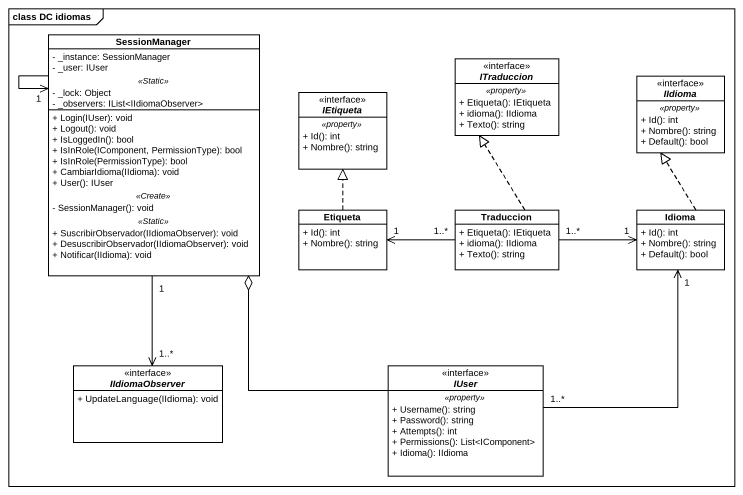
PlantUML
@startuml
mainframe class DC idiomas
hide circle
hide empty members
skinparam classAttributeIconSize 0
class SessionManager {
  - _instance: SessionManager
  - _user: IUser
  .. <<Static>> ..
  - _lock: Object
  - _observers: IList<IIdiomaObserver>
  --
  + Login(IUser): void
  + Logout(): void
  + IsLoggedIn(): bool
  + IsInRole(IComponent, PermissionType): bool
  + IsInRole(PermissionType): bool
  + CambiarIdioma(IIdioma): void
  + User(): IUser
  .. <<Create>> ..
  - SessionManager(): void
  .. <<Static>> ..
  + SuscribirObservador(IIdiomaObserver): void
  + DesuscribirObservador(IIdiomaObserver): void
  + Notificar(IIdioma): void
}
interface ITraduccion {
  .. <<property>> ..
  + Etiqueta(): IEtiqueta
  + idioma(): IIdioma
  + Texto(): string
}
interface IIdioma {
  .. <<property>> ..
  + Id(): int
  + Nombre(): string
  + Default(): bool
}
interface IEtiqueta {
  .. <<property>> ..
  + Id(): int
  + Nombre(): string
}
class Etiqueta {
  + Id(): int
  + Nombre(): string
}
class Traduccion {
  + Etiqueta(): IEtiqueta
  + idioma(): IIdioma
  + Texto(): string
}
class Idioma {
  + Id(): int
  + Nombre(): string
  + Default(): bool
}
interface IIdiomaObserver {
  + UpdateLanguage(IIdioma): void
}
interface IUser {
  .. <<property>> ..
  + Username(): string
  + Password(): string
  + Attempts(): int
  + Permissions(): List<IComponent>
  + Idioma(): IIdioma
}
SessionManager --> "1" SessionManager
SessionManager "1" --> "1..*" IIdiomaObserver
Etiqueta .up.|> IEtiqueta
Etiqueta "1" <-right- "1..*" Traduccion
Traduccion .up.|> ITraduccion
Idioma .up.|> IIdioma
Idioma "1" <-left- "1..*" Traduccion
IUser -up-o SessionManager
IUser "1..*" -up-> "1" Idioma
@enduml
